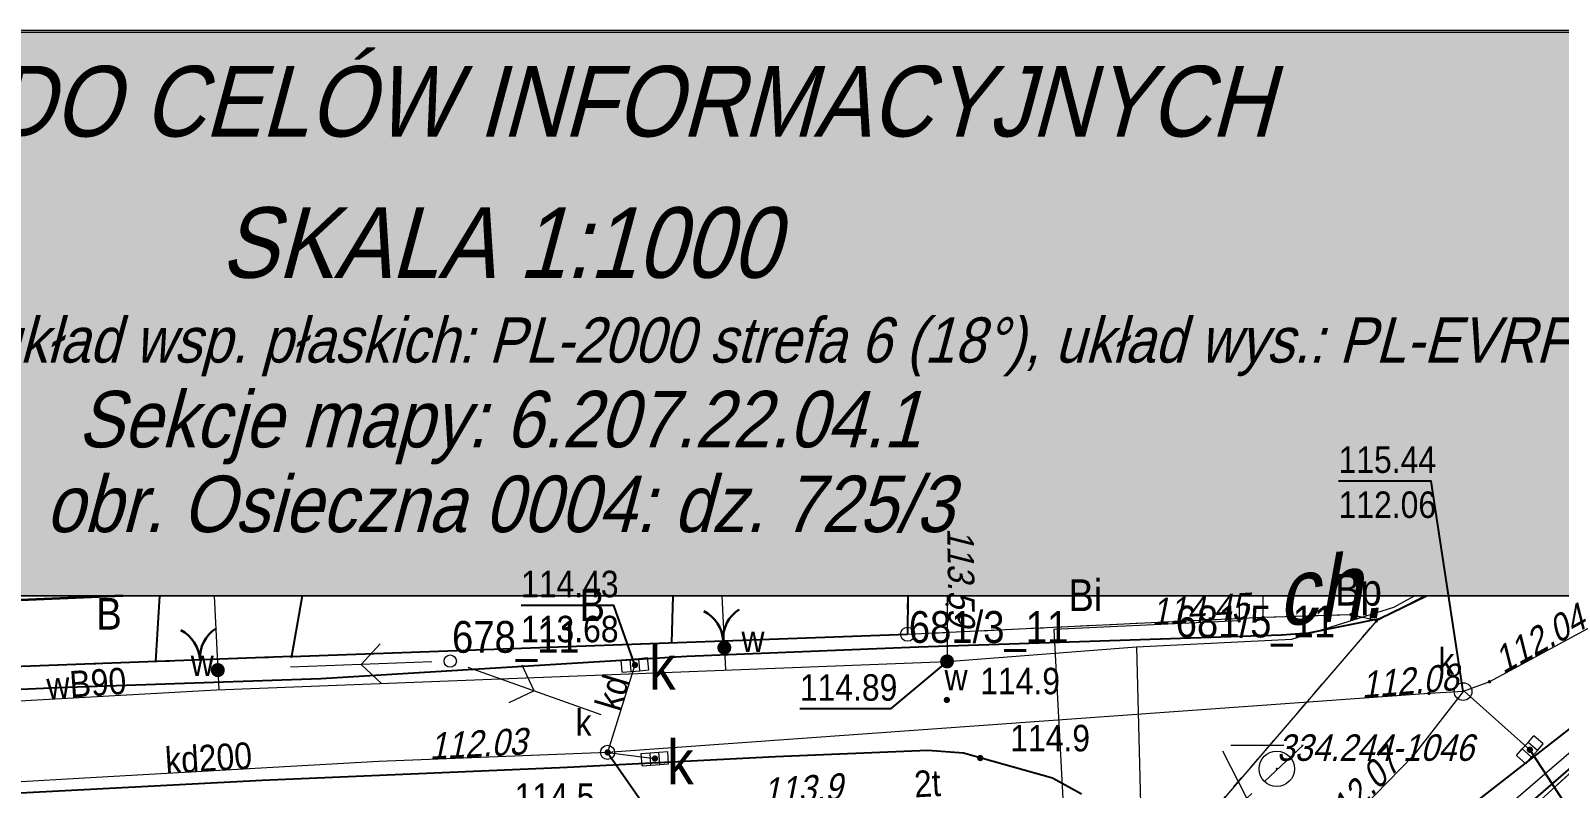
# Model space of a CAD drawing. Extents: x 6512885 to 6513481, y 5959590 to 5960000.
# Drawn here: x 6513154.6 to 6513241.2, y 5959957.2 to 5960000.1 of the extents above; entities that cross this region are included whole.
import ezdxf
from ezdxf.enums import TextEntityAlignment as Align

# ---------------------------------------------------------------- set-up
doc = ezdxf.new("R2010")
doc.units = 0
doc.header["$MEASUREMENT"] = 0
for name, pattern in [('217-1000', [2.8, 2.1, -0.7]), ('218-1000', [1.4, 0.7, -0.7]), ('219-1000', [0]), ('mz3.0_1.0', [4, 3, -1])]:
    doc.linetypes.add(name, pattern=pattern)
doc.layers.get('0').update_dxf_attribs({"color": 2, "linetype": 'CONTINUOUS', "lineweight": 5})
for name, color, linetype in [('121-Punkt osnowy szczegółowej', 7, 'CONTINUOUS'), ('121-Punkt osnowy szczegółowej-Atr103', 7, 'CONTINUOUS'), ('202-Punkt graniczny stabilizowany trwale', 7, 'CONTINUOUS'), ('203-Punkt załamania granicy działki nie stabilizowany', 7, 'CONTINUOUS'), ('210-Oznaczenie użytku', 7, 'CONTINUOUS'), ('211-Nr działki', 7, 'CONTINUOUS'), ('217-Granica konturu klasyfikcyjnego', 7, 'CONTINUOUS'), ('218-Granica użytku', 7, 'CONTINUOUS'), ('219-Linia granicy', 7, 'CONTINUOUS'), ('312-Budynek (powierzchnia)', 7, 'CONTINUOUS'), ('433-Chodnik', 7, 'CONTINUOUS'), ('510-Podpora jednosłupowa symb.-SEPOW', 7, 'CONTINUOUS'), ('516-Kierunek linii eN-SEPOW', 7, 'CONTINUOUS'), ('621-Punkt rzędnej przewodu-SWPOD', 7, 'CONTINUOUS'), ('621-Punkt rzędnej przewodu-SWPOD-Atr2', 7, 'CONTINUOUS'), ('622-Punkt rzędnej przewodu-SKPOD', 7, 'CONTINUOUS'), ('622-Punkt rzędnej przewodu-SKPOD-Atr2', 7, 'CONTINUOUS'), ('625-Punkt rzędnej przewodu-SEPOD', 7, 'CONTINUOUS'), ('625-Punkt rzędnej przewodu-SEPOD-Atr2', 7, 'CONTINUOUS'), ('626-Punkt rzędnej przewodu-STPOD-Atr2', 7, 'CONTINUOUS'), ('722-Komora podziemna symb.-SKPOD', 7, 'CONTINUOUS'), ('722-Komora podziemna symb.-SKPOD-Atr17', 7, 'CONTINUOUS'), ('722-Komora podziemna symb.-SKPOD-Atr2', 7, 'CONTINUOUS'), ('722-Komora podziemna symb.-SKPOD-Atr3', 7, 'CONTINUOUS'), ('905-Brama w ogrodzeniu', 7, 'CONTINUOUS'), ('jezdnia (powierzchnia)', 7, 'CONTINUOUS'), ('kratka ściekowa (punkt)', 7, 'CONTINUOUS'), ('kratka ściekowa (punkt)-Atr17', 7, 'CONTINUOUS'), ('krawężnik (linia)', 7, 'CONTINUOUS'), ('ogrodzenie trwałe (linia)', 7, 'CONTINUOUS'), ('przewód elektroenergetyczny (linia)', 7, 'CONTINUOUS'), ('przewód kanalizacyjny (linia)', 7, 'CONTINUOUS'), ('przewód kanalizacyjny (linia)-Atr1', 7, 'CONTINUOUS'), ('przewód telekomunikacyjny (linia)', 7, 'CONTINUOUS'), ('przewód telekomunikacyjny (linia)-Atr1', 7, 'CONTINUOUS'), ('przewód wodociągowy (linia)', 7, 'CONTINUOUS'), ('przewód wodociągowy (linia)-Atr17', 7, 'CONTINUOUS'), ('punkt o określonej wysokości (sieć kanalizacyjna)', 7, 'CONTINUOUS'), ('punkt o określonej wysokości (sieć kanalizacyjna)-Atr2', 7, 'CONTINUOUS'), ('punkt o określonej wysokości (sieć kanalizacyjna)-Atr3', 7, 'CONTINUOUS'), ('punkt o określonej wysokości (sieć wodociągowa)', 7, 'CONTINUOUS'), ('punkt o określonej wysokości (sieć wodociągowa)-Atr2', 7, 'CONTINUOUS'), ('punkt wysokościowy naturalny', 7, 'CONTINUOUS'), ('punkt wysokościowy naturalny-Atr2', 7, 'CONTINUOUS'), ('Ramki i opis wydruku', 7, 'CONTINUOUS'), ('właz okrągły - siec kanalizacyjna (punkt)', 7, 'CONTINUOUS'), ('właz okrągły - siec kanalizacyjna (punkt)-Atr17', 7, 'CONTINUOUS'), ('zasuwa - siec wodociągowa (punkt)', 7, 'CONTINUOUS'), ('zasuwa - siec wodociągowa (punkt)-Atr17', 7, 'CONTINUOUS')]:
    doc.layers.add(name, color=color, linetype=linetype)
doc.styles.get("Standard").update_dxf_attribs({"font": 'txt', "width": 0.75})
doc.linetypes.add('902-1000', pattern='A,5,0,[1,ksztalty.shx,S=1,R=0,X=0,Y=0],5', length=10)

# ---------------------------------------------------------------- blocks, each defined once
blk = doc.blocks.new('905')
at = {"color": 0, "linetype": 'Continuous', "lineweight": 30}
for centre, start, end in [((-2, 0), 0, 60), ((2, 0), 120, 180)]:
    blk.add_arc(centre, 2, start, end, dxfattribs=at)
blk = doc.blocks.new('US25')
at = {"linetype": 'Continuous', "lineweight": 13}
h = blk.add_hatch(color=0, dxfattribs=at)
edge = h.paths.add_edge_path()
edge.add_arc((0, 0), 0.4, 0, 360)
blk = doc.blocks.new('516')
at = {"color": 0, "linetype": 'Continuous', "lineweight": 0}
for p, q in [((5.05, 0), (3.919, 1.131)), ((1.05, 0), (9.05, 0)), ((5.05, 0), (3.919, -1.131))]:
    blk.add_line(p, q, dxfattribs=at)
blk = doc.blocks.new('510')
at = {"color": 0, "linetype": 'Continuous', "lineweight": 0}
blk.add_circle((0, 0), 0.35, dxfattribs=at)
blk = doc.blocks.new('621')
at = {"linetype": 'Continuous', "lineweight": 0}
h = blk.add_hatch(color=0, dxfattribs=at)
edge = h.paths.add_edge_path()
edge.add_arc((0, 0), 0.1, 0, 360)
blk = doc.blocks.new('PW01')
at = {"linetype": 'Continuous', "lineweight": 13}
h = blk.add_hatch(color=0, dxfattribs=at)
edge = h.paths.add_edge_path()
edge.add_arc((0, 0), 0.18, 0, 360)
blk = doc.blocks.new('US22')
at = {"color": 0, "linetype": 'Continuous', "lineweight": 0}
blk.add_circle((0, 0), 0.4, dxfattribs=at)
blk = doc.blocks.new('US05')
at = {"color": 0, "linetype": 'Continuous', "lineweight": 13}
for p, q in [((-0.75, -0.35), (-0.75, 0.35)), ((-0.75, 0.35), (-0.25, 0.35)), ((-0.25, -0.35), (-0.25, 0.35)), ((-0.25, 0.35), (0.25, 0.35)), ((0.25, -0.35), (0.25, 0.35)), ((0.25, 0.35), (0.75, 0.35)), ((0.75, -0.35), (0.75, 0.35)), ((-0.75, -0.35), (-0.25, -0.35)), ((-0.25, -0.35), (0.25, -0.35)), ((0.25, -0.35), (0.75, -0.35))]:
    blk.add_line(p, q, dxfattribs=at)
blk = doc.blocks.new('721')
at = {"color": 0, "linetype": 'Continuous', "lineweight": 0}
blk.add_circle((0, 0), 0.5, dxfattribs=at)
blk = doc.blocks.new('203')
at = {"linetype": 'Continuous', "lineweight": 0}
h = blk.add_hatch(color=0, dxfattribs=at)
edge = h.paths.add_edge_path()
edge.add_arc((0, 0), 0.09, 0, 360)
blk = doc.blocks.new('202')
at = {"color": 0, "linetype": 'Continuous', "lineweight": 0}
blk.add_circle((0, 0), 0.4, dxfattribs=at)
blk = doc.blocks.new('121')
at = {"linetype": 'Continuous', "lineweight": 0}
h = blk.add_hatch(color=0, dxfattribs=at)
edge = h.paths.add_edge_path()
edge.add_arc((0, 0), 0.065, 0, 360)
at = {"color": 0, "linetype": 'Continuous', "lineweight": 0}
blk.add_circle((0, 0), 1, dxfattribs=at)

msp = doc.modelspace()

# ---------------------------------------------------------------- hatches: boundary and pattern name
at = {"layer": 'Ramki i opis wydruku', "linetype": 'Continuous', "lineweight": 13}
msp.add_hatch(color=255, dxfattribs=at).paths.add_polyline_path([(6512889.2, 5959968.09), (6513473.12, 5959968.09), (6513473.12, 5960000.09), (6512889.2, 5960000.09)])

# ---------------------------------------------------------------- linework, layer by layer
at = {"layer": '217-Granica konturu klasyfikcyjnego', "color": 3, "linetype": '217-1000', "lineweight": 13, "flags": 128}
msp.add_lwpolyline([(6513248.81, 5959964.43), (6513221.73, 5959939.82)], dxfattribs=at)
at = {"layer": '218-Granica użytku', "color": 3, "linetype": '218-1000', "lineweight": 13, "flags": 128}
for points in [[(6513169.39, 5959964.65), (6513169.996, 5959968.09)], [(6513204.28, 5959965.91), (6513204.281, 5959968.09)], [(6513224.4, 5959966.88), (6513224.4, 5959968.09)], [(6513230.83, 5959966.66), (6513233.549, 5959968.09)], [(6513204.28, 5959965.91), (6513224.4, 5959966.88)], [(6513214.52, 5959947.69), (6513230.83, 5959966.66)], [(6513224.4, 5959966.88), (6513229.38, 5959967.03)], [(6513229.38, 5959967.03), (6513230.83, 5959966.66)], [(6513169.39, 5959964.65), (6513204.28, 5959965.91)], [(6513147.82, 5959963.85), (6513169.39, 5959964.65)], [(6513248.81, 5959964.43), (6513221.73, 5959939.82)]]:
    msp.add_lwpolyline(points, dxfattribs=at)
at = {"layer": '219-Linia granicy', "color": 7, "linetype": '219-1000', "lineweight": 13, "flags": 128}
for points in [[(6513169.996, 5959968.09), (6513169.39, 5959964.65)], [(6513204.28, 5959965.91), (6513204.281, 5959968.09)], [(6513224.4, 5959966.88), (6513224.401, 5959968.09)], [(6513230.83, 5959966.66), (6513233.549, 5959968.09)], [(6513204.28, 5959965.91), (6513224.4, 5959966.88)], [(6513230.83, 5959966.66), (6513214.52, 5959947.69)], [(6513224.4, 5959966.88), (6513229.38, 5959967.03)], [(6513230.83, 5959966.66), (6513229.38, 5959967.03)], [(6513204.28, 5959965.91), (6513169.39, 5959964.65)], [(6513124.1, 5959962.97), (6513169.39, 5959964.65)], [(6513221.73, 5959939.82), (6513248.81, 5959964.43)]]:
    msp.add_lwpolyline(points, dxfattribs=at)
at = {"layer": '312-Budynek (powierzchnia)', "color": 7, "linetype": 'Continuous', "lineweight": 35, "flags": 128}
msp.add_lwpolyline([(6513159.85, 5959968.09), (6513151.8, 5959967.74)], dxfattribs=at)
at = {"layer": '722-Komora podziemna symb.-SKPOD-Atr2', "color": 32, "flags": 128}
msp.add_lwpolyline([(6513235.73, 5959962.66), (6513233.93, 5959974.58), (6513228.68, 5959974.58)], dxfattribs=at)
at = {"layer": 'jezdnia (powierzchnia)', "color": 7, "linetype": 'mz3.0_1.0', "lineweight": 18, "flags": 128}
for points in [[(6513223.48, 5959956.62), (6513221.95, 5959959.63), (6513226.67, 5959959.63)], [(6513226.67, 5959959.63), (6513223.48, 5959956.62)]]:
    msp.add_lwpolyline(points, dxfattribs=at)
at = {"layer": 'krawężnik (linia)', "color": 7, "linetype": 'Continuous', "lineweight": 25, "flags": 128}
for points in [[(6513003.6, 5959954.72), (6513023.77, 5959955.7), (6513036, 5959956.53), (6513052.18, 5959957.49), (6513063.19, 5959958.26), (6513067.48, 5959958.54), (6513084.27, 5959959.49), (6513099.56, 5959960.28), (6513115.33, 5959960.87), (6513131.89, 5959961.8), (6513156.18, 5959962.9), (6513171.06, 5959963.41), (6513191.77, 5959964.66), (6513204.88, 5959965.2), (6513225.44, 5959965.88), (6513226.99, 5959965.99), (6513231.02, 5959966.81), (6513233.665, 5959968.09)], [(6513250.752, 5959968.09), (6513249.35, 5959967.39), (6513246.32, 5959964.37), (6513242.29, 5959960.96), (6513234.77, 5959955.11), (6513227.56, 5959949), (6513223.35, 5959945.24)], [(6513214.12, 5959956.86), (6513212.48, 5959957.76), (6513207.44, 5959959.18), (6513205.43, 5959959.32), (6513196.8, 5959958.96), (6513185.01, 5959958.37), (6513167.73, 5959957.62), (6513138.2, 5959956.09)]]:
    msp.add_lwpolyline(points, dxfattribs=at)
at = {"layer": 'ogrodzenie trwałe (linia)', "color": 7, "linetype": '902-1000', "lineweight": 25, "flags": 128}
for points in [[(6513169.996, 5959968.09), (6513169.39, 5959964.65), (6513124.1, 5959962.97)], [(6513161.915, 5959968.09), (6513161.69, 5959964.37)], [(6513190.988, 5959968.09), (6513190.91, 5959965.43)], [(6513204.281, 5959968.09), (6513204.28, 5959965.91)], [(6513169.39, 5959964.65), (6513204.28, 5959965.91)], [(6513248.81, 5959964.43), (6513221.16, 5959940.44), (6513221.73, 5959939.82), (6513269.23, 5959898.33)]]:
    msp.add_lwpolyline(points, dxfattribs=at)
at = {"layer": 'przewód elektroenergetyczny (linia)', "color": 1, "linetype": 'Continuous', "lineweight": 18, "flags": 128}
msp.add_lwpolyline([(6513223.049, 5959968.09), (6513223.05, 5959966.66), (6513212.56, 5959966.17), (6513213.4, 5959950.19)], dxfattribs=at)
at = {"layer": 'przewód kanalizacyjny (linia)', "color": 34, "linetype": 'Continuous', "lineweight": 18, "flags": 128}
for points in [[(6513246.224, 5959968.09), (6513237.22, 5959963.22), (6513235.73, 5959962.66), (6513232.9, 5959959.03), (6513224.33, 5959950.23)], [(6513188.84, 5959964.17), (6513187.29, 5959959.22), (6513189.97, 5959958.87)], [(6513235.76, 5959962.67), (6513233.8, 5959962.56), (6513187.29, 5959959.22), (6513174.33, 5959958.71), (6513158.34, 5959957.8), (6513137.41, 5959956.6), (6513125.43, 5959955.3), (6513097.02, 5959954.81), (6513087.32, 5959954.25), (6513025.97, 5959951.75), (6513011.77, 5959950.98), (6512979.94, 5959948.25), (6512906.37, 5959942.17), (6512889.2, 5959937.857)], [(6513235.79, 5959962.68), (6513239.51, 5959959.37)]]:
    msp.add_lwpolyline(points, dxfattribs=at)
at = {"layer": 'przewód telekomunikacyjny (linia)', "color": 30, "linetype": 'Continuous', "lineweight": 18, "flags": 128}
msp.add_lwpolyline([(6513245.9, 5959962.77), (6513232.61, 5959951.33), (6513223.95, 5959943.67), (6513220.98, 5959941.36), (6513216.23, 5959938.53), (6513189.77, 5959908.08)], dxfattribs=at)
at = {"layer": 'przewód wodociągowy (linia)', "color": 5, "linetype": 'Continuous', "lineweight": 18, "flags": 128}
for points in [[(6513165.009, 5959968.09), (6513165.27, 5959962.77)], [(6513193.756, 5959968.09), (6513193.96, 5959963.89)], [(6513206.51, 5959964.37), (6513217.23, 5959965.2), (6513226.03, 5959965.64), (6513231.8, 5959967.45), (6513232.987, 5959968.09)], [(6513206.514, 5959968.09), (6513206.51, 5959964.37)], [(6513217.23, 5959965.2), (6513217.68, 5959948.2), (6513211.79, 5959941.74), (6513204.44, 5959933.79), (6513182.79, 5959910.08), (6513176.73, 5959902.25)], [(6512889.2, 5959942.361), (6512903.63, 5959945.72), (6512925.09, 5959951.23), (6512970.6, 5959953.08), (6512982.28, 5959953.75), (6513027.9, 5959956.14), (6513038.02, 5959956.23), (6513077.34, 5959958.34), (6513110.33, 5959959.7), (6513165.14, 5959962.77), (6513206.51, 5959964.37)]]:
    msp.add_lwpolyline(points, dxfattribs=at)
at = {"layer": 'punkt o określonej wysokości (sieć kanalizacyjna)-Atr2', "color": 7, "flags": 128}
for points in [[(6513188.84, 5959964.17), (6513187.64, 5959967.54), (6513182.39, 5959967.54)], [(6513239.51, 5959959.37), (6513241.8, 5959955.88), (6513246.338, 5959955.88)], [(6513187.29, 5959959.22), (6513191.66, 5959952.92), (6513196.921, 5959952.92)]]:
    msp.add_lwpolyline(points, dxfattribs=at)
at = {"layer": 'punkt o określonej wysokości (sieć wodociągowa)-Atr2', "color": 7, "flags": 128}
msp.add_lwpolyline([(6513206.51, 5959964.37), (6513203.3, 5959961.68), (6513198.177, 5959961.68)], dxfattribs=at)
at = {"layer": 'Ramki i opis wydruku', "color": 7, "linetype": 'Continuous', "lineweight": 13, "flags": 128}
for points in [[(6512889.2, 5959968.09), (6513473.12, 5959968.09), (6513473.12, 5960000.09), (6512889.2, 5960000.09)], [(6512889.3, 5959590.19), (6513473.02, 5959590.19), (6513473.02, 5959999.99), (6512889.3, 5959999.99)], [(6512889.3, 5959604.09), (6513473.02, 5959604.09), (6513473.02, 5959968.09), (6512889.3, 5959968.09)]]:
    msp.add_lwpolyline(points, close=True, dxfattribs=at)

# ---------------------------------------------------------------- block references
at = {"layer": '121-Punkt osnowy szczegółowej', "color": 7, "linetype": 'Continuous', "lineweight": 13}
msp.add_blockref('121', (6513225.18, 5959958.29), dxfattribs=at)
at = {"layer": '202-Punkt graniczny stabilizowany trwale', "color": 7, "linetype": 'Continuous', "lineweight": 13}
msp.add_blockref('202', (6513204.28, 5959965.91), dxfattribs=at)
at = {"layer": '203-Punkt załamania granicy działki nie stabilizowany', "color": 7, "linetype": 'Continuous', "lineweight": 13}
for p in [(6513229.38, 5959967.03), (6513224.4, 5959966.88), (6513230.83, 5959966.66), (6513169.39, 5959964.65)]:
    msp.add_blockref('203', p, dxfattribs=at)
at = {"layer": '510-Podpora jednosłupowa symb.-SEPOW', "color": 7, "linetype": 'Continuous', "lineweight": 13}
msp.add_blockref('510', (6513178.38, 5959964.39), dxfattribs=at)
at = {"layer": '516-Kierunek linii eN-SEPOW', "color": 7, "linetype": 'Continuous', "lineweight": 13}
for rotation in [182.203, 340.53]:
    msp.add_blockref('516', (6513178.38, 5959964.39), dxfattribs=dict(at, rotation=rotation))
at = {"layer": '621-Punkt rzędnej przewodu-SWPOD', "color": 5, "linetype": 'Continuous', "lineweight": 13}
msp.add_blockref('621', (6513206.51, 5959967.6), dxfattribs=at)
at = {"layer": '622-Punkt rzędnej przewodu-SKPOD', "color": 32, "linetype": 'Continuous', "lineweight": 13}
for p in [(6513237.22, 5959963.22), (6513233.8, 5959962.56), (6513187.29, 5959959.22), (6513232.9, 5959959.03)]:
    msp.add_blockref('621', p, dxfattribs=at)
at = {"layer": '625-Punkt rzędnej przewodu-SEPOD', "color": 1, "linetype": 'Continuous', "lineweight": 13}
msp.add_blockref('621', (6513223.05, 5959966.66), dxfattribs=at)
at = {"layer": '722-Komora podziemna symb.-SKPOD', "color": 32, "linetype": 'Continuous', "lineweight": 13}
msp.add_blockref('721', (6513235.73, 5959962.66), dxfattribs=at)
at = {"layer": '905-Brama w ogrodzeniu', "color": 7, "linetype": 'Continuous', "lineweight": 25}
for p, rotation in [((6513193.83, 5959965.54), 2.869), ((6513164.21, 5959964.46), 2.924)]:
    msp.add_blockref('905', p, dxfattribs=dict(at, rotation=rotation))
at = {"layer": 'kratka ściekowa (punkt)', "color": 7, "linetype": 'Continuous', "lineweight": 18}
for p, rotation in [((6513188.84, 5959964.17), 5.072), ((6513239.51, 5959959.37), 48.637), ((6513189.97, 5959958.87), 4.214)]:
    msp.add_blockref('US05', p, dxfattribs=dict(at, rotation=rotation))
at = {"layer": 'punkt o określonej wysokości (sieć kanalizacyjna)', "color": 34, "linetype": 'Continuous', "lineweight": 13}
for p, rotation in [((6513188.84, 5959964.17), 5.072), ((6513239.51, 5959959.37), 48.637), ((6513189.97, 5959958.87), 4.214)]:
    msp.add_blockref('PW01', p, dxfattribs=dict(at, rotation=rotation))
msp.add_blockref('PW01', (6513187.29, 5959959.22), dxfattribs=at)
at = {"layer": 'punkt o określonej wysokości (sieć wodociągowa)', "color": 5, "linetype": 'Continuous', "lineweight": 13, "rotation": 3.018000000000001}
msp.add_blockref('PW01', (6513206.51, 5959964.37), dxfattribs=at)
at = {"layer": 'punkt wysokościowy naturalny', "color": 7, "linetype": 'Continuous', "lineweight": 13}
for p in [(6513206.5, 5959962.19), (6513208.39, 5959958.9)]:
    msp.add_blockref('PW01', p, dxfattribs=at)
at = {"layer": 'właz okrągły - siec kanalizacyjna (punkt)', "color": 7, "linetype": 'Continuous', "lineweight": 13}
msp.add_blockref('US22', (6513187.29, 5959959.22), dxfattribs=at)
at = {"layer": 'zasuwa - siec wodociągowa (punkt)', "color": 7, "linetype": 'Continuous', "lineweight": 13}
for p, rotation in [((6513193.9, 5959965.15), 273.584), ((6513206.51, 5959964.37), 3.018000000000001), ((6513165.22, 5959963.88), 273.588)]:
    msp.add_blockref('US25', p, dxfattribs=dict(at, rotation=rotation))

# ---------------------------------------------------------------- texts
at = {"layer": '121-Punkt osnowy szczegółowej-Atr103', "color": 7, "oblique": 15, "width": 0.9}
msp.add_text('334.244-1046', height=1.5, dxfattribs=at).set_placement((6513225.18, 5959958.29), align=Align.BOTTOM_LEFT)
at = {"layer": '210-Oznaczenie użytku', "color": 3, "linetype": 'Continuous', "lineweight": 18, "width": 0.9}
for s, p in [('Bi', (6513213.38, 5959967.22)), ('Bp', (6513228.48, 5959967.53)), ('B', (6513158.34, 5959966.17)), ('B', (6513185.7, 5959966.66))]:
    msp.add_text(s, height=1.8, dxfattribs=at).set_placement(p)
at = {"layer": '211-Nr działki', "color": 7, "linetype": 'Continuous', "lineweight": 18, "width": 0.9}
for s, p in [('681/3_11', (6513213.38, 5959967.22)), ('681/5_11', (6513228.49, 5959967.53)), ('678_11', (6513185.71, 5959966.66))]:
    msp.add_text(s, height=1.8, dxfattribs=at).set_placement(p, align=Align.TOP_RIGHT)
at = {"layer": '433-Chodnik', "color": 7, "linetype": 'Continuous', "lineweight": 18, "oblique": 15, "width": 0.9}
msp.add_text('ch.', height=3.73, rotation=4.825, dxfattribs=at).set_placement((6513225.29, 5959966.36))
at = {"layer": '621-Punkt rzędnej przewodu-SWPOD-Atr2', "color": 5, "oblique": 15, "width": 0.9}
msp.add_text('113.59', height=1.5, rotation=-89.263, dxfattribs=at).set_placement((6513206.52, 5959971.92))
at = {"layer": '622-Punkt rzędnej przewodu-SKPOD-Atr2', "color": 32, "oblique": 15, "width": 0.9}
for s, rotation, p in [('112.04', 29.204, (6513238, 5959963.64)), ('112.08', 4.91, (6513230.01, 5959962.29)), ('112.03', 3.048, (6513177.22, 5959958.82)), ('112.07', 46.55, (6513228.49, 5959954.49))]:
    msp.add_text(s, height=1.5, rotation=rotation, dxfattribs=at).set_placement(p)
at = {"layer": '625-Punkt rzędnej przewodu-SEPOD-Atr2', "color": 1, "oblique": 15, "width": 0.9}
msp.add_text('114.45', height=1.5, rotation=3.491, dxfattribs=at).set_placement((6513218.11, 5959966.43))
at = {"layer": '626-Punkt rzędnej przewodu-STPOD-Atr2', "color": 30, "oblique": 15, "width": 0.9}
msp.add_text('113.9', height=1.5, rotation=3.587, dxfattribs=at).set_placement((6513196.1, 5959956.26))
at = {"layer": '722-Komora podziemna symb.-SKPOD-Atr17', "color": 32, "width": 0.9}
msp.add_text('k', height=1.5, dxfattribs=at).set_placement((6513234.33, 5959963.63))
at = {"layer": '722-Komora podziemna symb.-SKPOD-Atr2', "color": 32, "width": 0.9}
msp.add_text('115.44', height=1.5, dxfattribs=at).set_placement((6513228.68, 5959974.595), align=Align.BOTTOM_LEFT)
at = {"layer": '722-Komora podziemna symb.-SKPOD-Atr3', "color": 32, "width": 0.9}
msp.add_text('112.06', height=1.5, dxfattribs=at).set_placement((6513228.68, 5959972.045), align=Align.BOTTOM_LEFT)
at = {"layer": 'kratka ściekowa (punkt)-Atr17', "color": 7, "width": 0.9}
for p in [(6513189.64, 5959962.77), (6513190.66, 5959957.42)]:
    msp.add_text('k', height=2.5, dxfattribs=at).set_placement(p)
at = {"layer": 'przewód kanalizacyjny (linia)-Atr1', "color": 34, "width": 0.9}
for s, rotation, p in [('kd', 73.417, (6513188, 5959961.48)), ('kd200', 3.668, (6513162.29, 5959958))]:
    msp.add_text(s, height=1.5, rotation=rotation, dxfattribs=at).set_placement(p)
at = {"layer": 'przewód telekomunikacyjny (linia)-Atr1', "color": 30, "width": 0.9}
msp.add_text('2t', height=1.5, rotation=3.225, dxfattribs=at).set_placement((6513204.69, 5959956.67))
at = {"layer": 'przewód wodociągowy (linia)-Atr17', "color": 5, "width": 0.9}
msp.add_text('wB90', height=1.5, rotation=3.945, dxfattribs=at).set_placement((6513155.58, 5959962.23))
at = {"layer": 'punkt o określonej wysokości (sieć kanalizacyjna)-Atr2', "color": 34, "width": 0.9}
msp.add_text('114.43', height=1.5, dxfattribs=at).set_placement((6513182.39, 5959967.555), align=Align.BOTTOM_LEFT)
at = {"layer": 'punkt o określonej wysokości (sieć kanalizacyjna)-Atr3', "color": 34, "width": 0.9}
msp.add_text('113.68', height=1.5, dxfattribs=at).set_placement((6513182.39, 5959965.005), align=Align.BOTTOM_LEFT)
at = {"layer": 'punkt o określonej wysokości (sieć wodociągowa)-Atr2', "color": 5, "width": 0.9}
msp.add_text('114.89', height=1.5, dxfattribs=at).set_placement((6513198.177, 5959961.695), align=Align.BOTTOM_LEFT)
at = {"layer": 'punkt wysokościowy naturalny-Atr2', "color": 7, "width": 0.9}
for s, p in [('114.9', (6513208.39, 5959962.51)), ('114.9', (6513210.09, 5959959.28)), ('114.5', (6513182.03, 5959955.97))]:
    msp.add_text(s, height=1.5, dxfattribs=at).set_placement(p)
at = {"layer": 'Ramki i opis wydruku', "color": 7, "linetype": 'Continuous', "lineweight": 13, "oblique": 15, "width": 0.9}
for s, height, p in [('MAPA DO CELÓW INFORMACYJNYCH', 4, (6513181.16, 5959994.09)), ('SKALA 1:1000', 4, (6513181.16, 5959986.09)), ('Układ odniesienia: PL-ETRF89, układ wsp. płaskich: PL-2000 strefa 6 (18°), układ wys.: PL-EVRF2007-NH', 2.56, (6513181.16, 5959981.29)), ('Sekcje mapy: 6.207.22.04.1', 3.2, (6513181.16, 5959976.49)), ('obr. Osieczna 0004: dz. 725/3', 3.2, (6513181.16, 5959971.69))]:
    msp.add_text(s, height=height, dxfattribs=at).set_placement(p, align=Align.CENTER)
at = {"layer": 'właz okrągły - siec kanalizacyjna (punkt)-Atr17', "color": 7, "width": 0.9}
msp.add_text('k', height=1.5, dxfattribs=at).set_placement((6513185.48, 5959960.16))
at = {"layer": 'zasuwa - siec wodociągowa (punkt)-Atr17', "color": 7, "width": 0.9}
for p in [(6513194.87, 5959964.9), (6513163.69, 5959963.55), (6513206.37, 5959962.73)]:
    msp.add_text('w', height=1.5, dxfattribs=at).set_placement(p)

doc.saveas('drawing.dxf')
